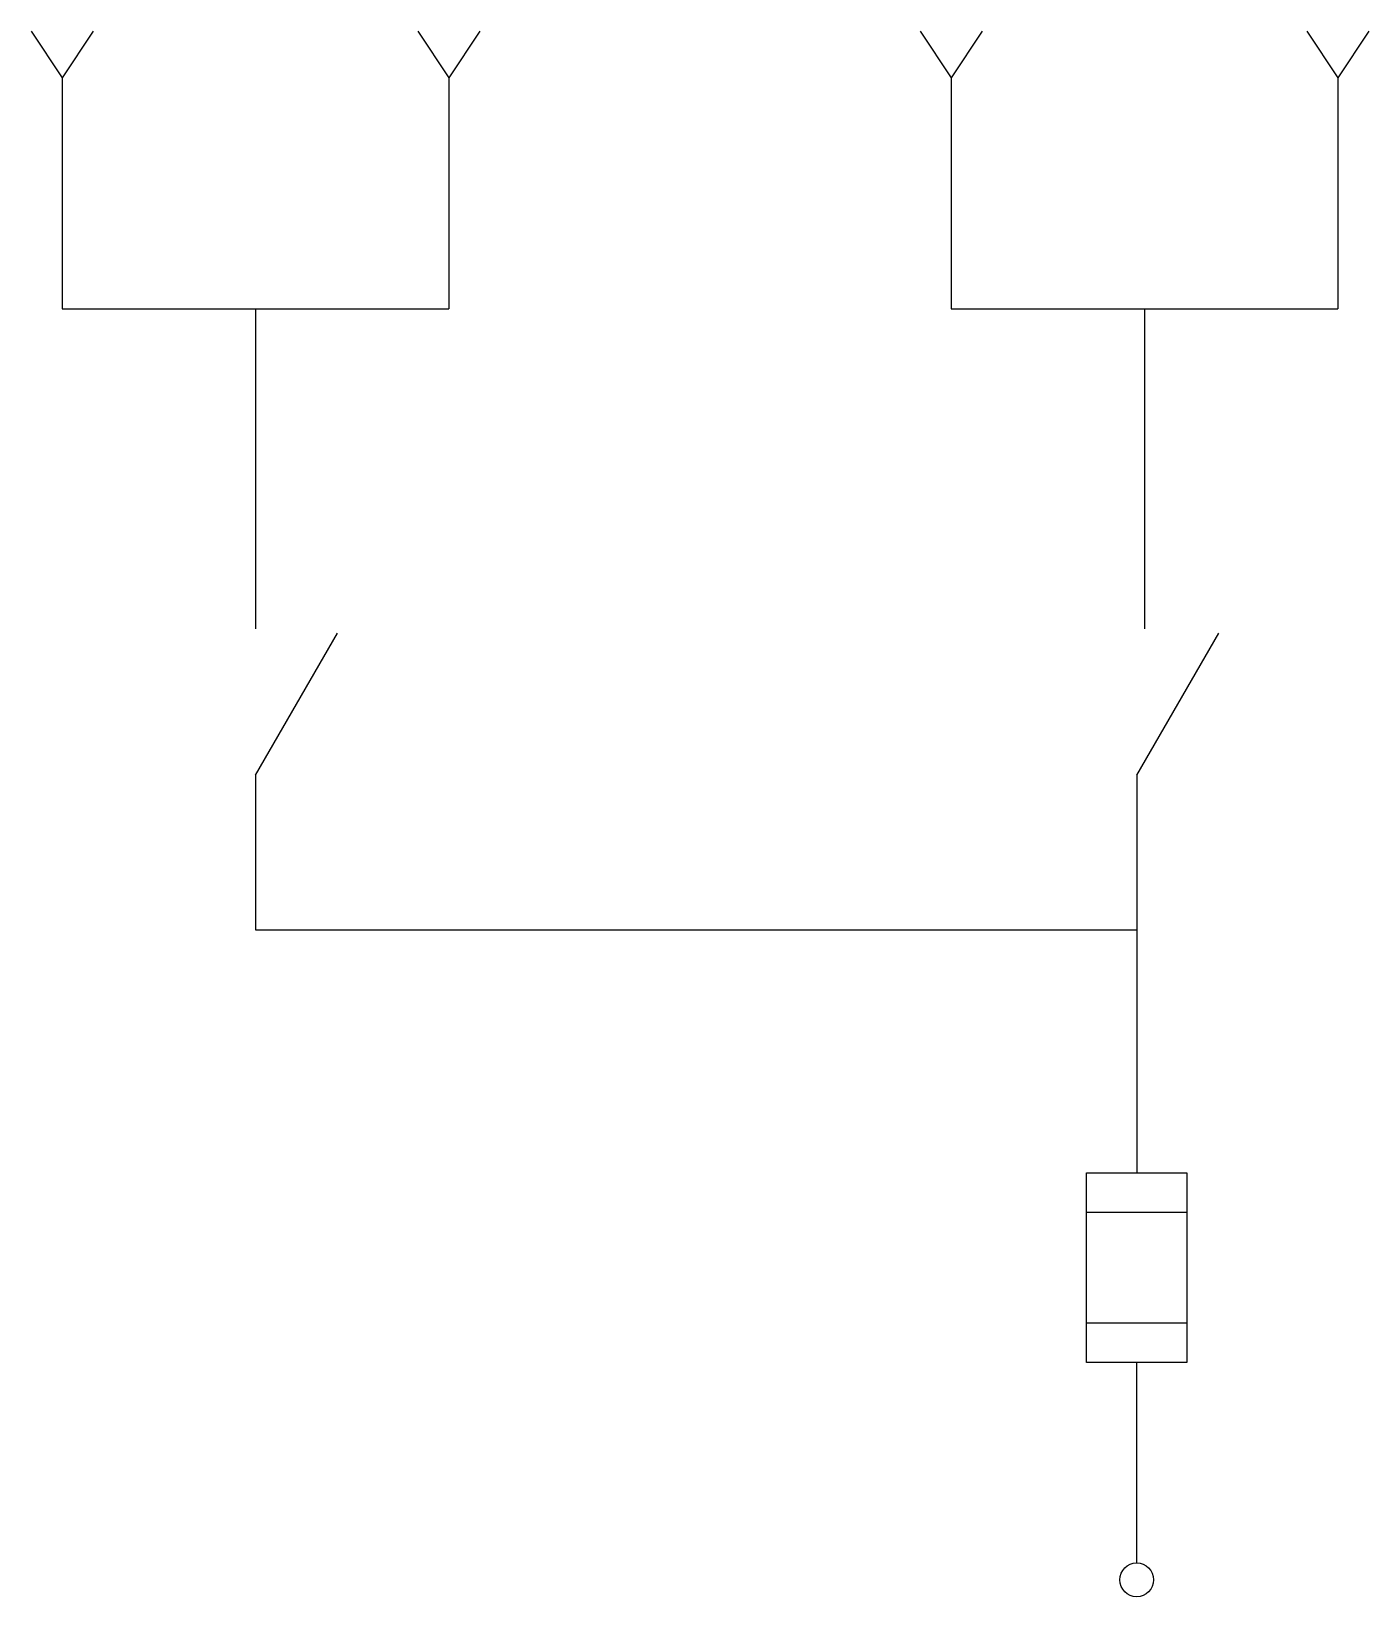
# Model space of a CAD drawing. Extents: x -1.61 to 0.34, y -0.02 to 2.25.
import ezdxf

# ---------------------------------------------------------------- set-up
doc = ezdxf.new("R2010")
doc.units = 0
doc.header["$LTSCALE"] = 0.25
doc.header["$MEASUREMENT"] = 0
doc.layers.get('0').update_dxf_attribs({"linetype": 'CONTINUOUS'})

msp = doc.modelspace()

# ---------------------------------------------------------------- linework, layer by layer
for p, q in [((-1.6097, 2.2547), (-1.5646, 2.187)), ((-1.5195, 2.2547), (-1.5646, 2.187)), ((-1.0469, 2.2547), (-1.0017, 2.187)), ((-0.9566, 2.2547), (-1.0017, 2.187)), ((-0.3153, 2.2547), (-0.2701, 2.187)), ((-0.225, 2.2547), (-0.2701, 2.187)), ((0.2476, 2.2547), (0.2927, 2.187)), ((0.3379, 2.2547), (0.2927, 2.187)), ((-1.5646, 2.187), (-1.5646, 1.8507)), ((-1.0017, 2.187), (-1.0017, 1.8507)), ((-0.2701, 2.187), (-0.2701, 1.8507)), ((0.2927, 2.187), (0.2927, 1.8507)), ((-1.5646, 1.8507), (-1.0017, 1.8507)), ((-1.2832, 1.8507), (-1.2832, 1.3848)), ((-0.2701, 1.8507), (0.2927, 1.8507)), ((0.0113, 1.8507), (0.0113, 1.3848)), ((-1.2831, 1.1715), (-1.1637, 1.3783)), ((0, 1.1715), (0.1194, 1.3783)), ((-1.2831, 1.1715), (-1.2831, 0.9464)), ((0, 1.1715), (0, 1.0136)), ((0, 1.0136), (0, 0.9464)), ((-1.2831, 0.9464), (0, 0.9464)), ((0, 0.9464), (0, 0.5925)), ((-0.0729, 0.3165), (-0.0729, 0.5925)), ((-0.0729, 0.5925), (0.0729, 0.5925)), ((0.0729, 0.5925), (0.0729, 0.3165)), ((-0.0729, 0.5352), (0.0729, 0.5352)), ((0.0729, 0.3739), (-0.0729, 0.3739)), ((0.0729, 0.3165), (-0.0729, 0.3165)), ((0, 0.0246), (0, 0.3165))]:
    msp.add_line(p, q)
msp.add_circle((0, 0), 0.0246)

doc.saveas('drawing.dxf')
